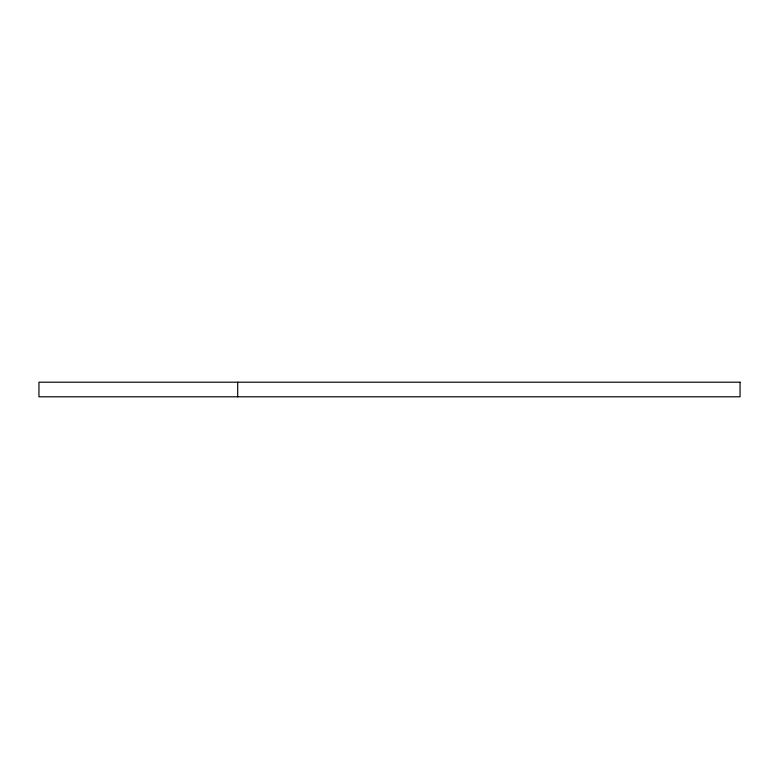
<?xml version="1.0" encoding="UTF-8"?>
<svg xmlns="http://www.w3.org/2000/svg" width="779" height="779" viewBox="0 0 779 779"><rect width="100%" height="100%" fill="white"/><g stroke="black" fill="none" stroke-linecap="round" stroke-linejoin="round"><path stroke-width="1.17" d="M237.692 382.197L237.692 396.803M740.05 382.197L38.95 382.197L38.95 396.803L740.05 396.803L740.05 382.197"/></g></svg>
